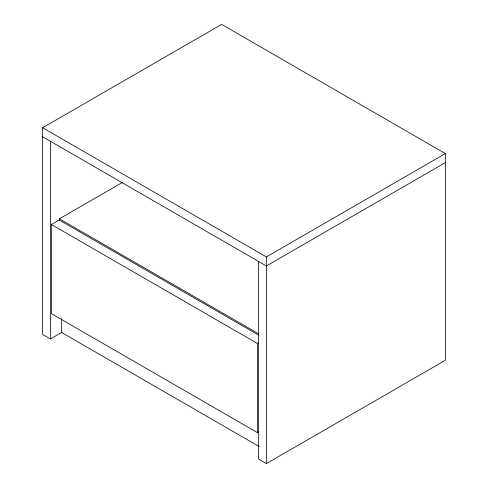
<?xml version="1.0" encoding="UTF-8"?>
<svg xmlns="http://www.w3.org/2000/svg" width="488" height="488" viewBox="0 0 488 488"><rect width="100%" height="100%" fill="white"/><g stroke="black" fill="none" stroke-linecap="round" stroke-linejoin="round"><path stroke-width="0.73" d="M62.312 332.108L50.465 338.946L42.633 334.426L42.633 127.74L221.625 24.4L445.367 153.574L445.367 360.26L266.375 463.6L258.542 459.08L258.542 261.44M59.414 220.32L59.414 218.813L122.714 182.262M258.951 431.971L257.646 432.728L51.362 313.625L51.362 224.492L59.188 219.972L258.89 335.268M42.633 127.74L266.375 256.914L445.367 153.574M445.367 162.62L266.375 265.96L42.633 136.78M51.362 224.492L257.646 343.595L258.951 342.838M59.414 218.813L258.933 333.999M259.195 446.538L61.653 332.487L61.653 318.81M266.375 256.914L266.375 463.6M257.646 343.595L257.646 432.728M50.465 141.306L50.465 338.946"/></g></svg>
